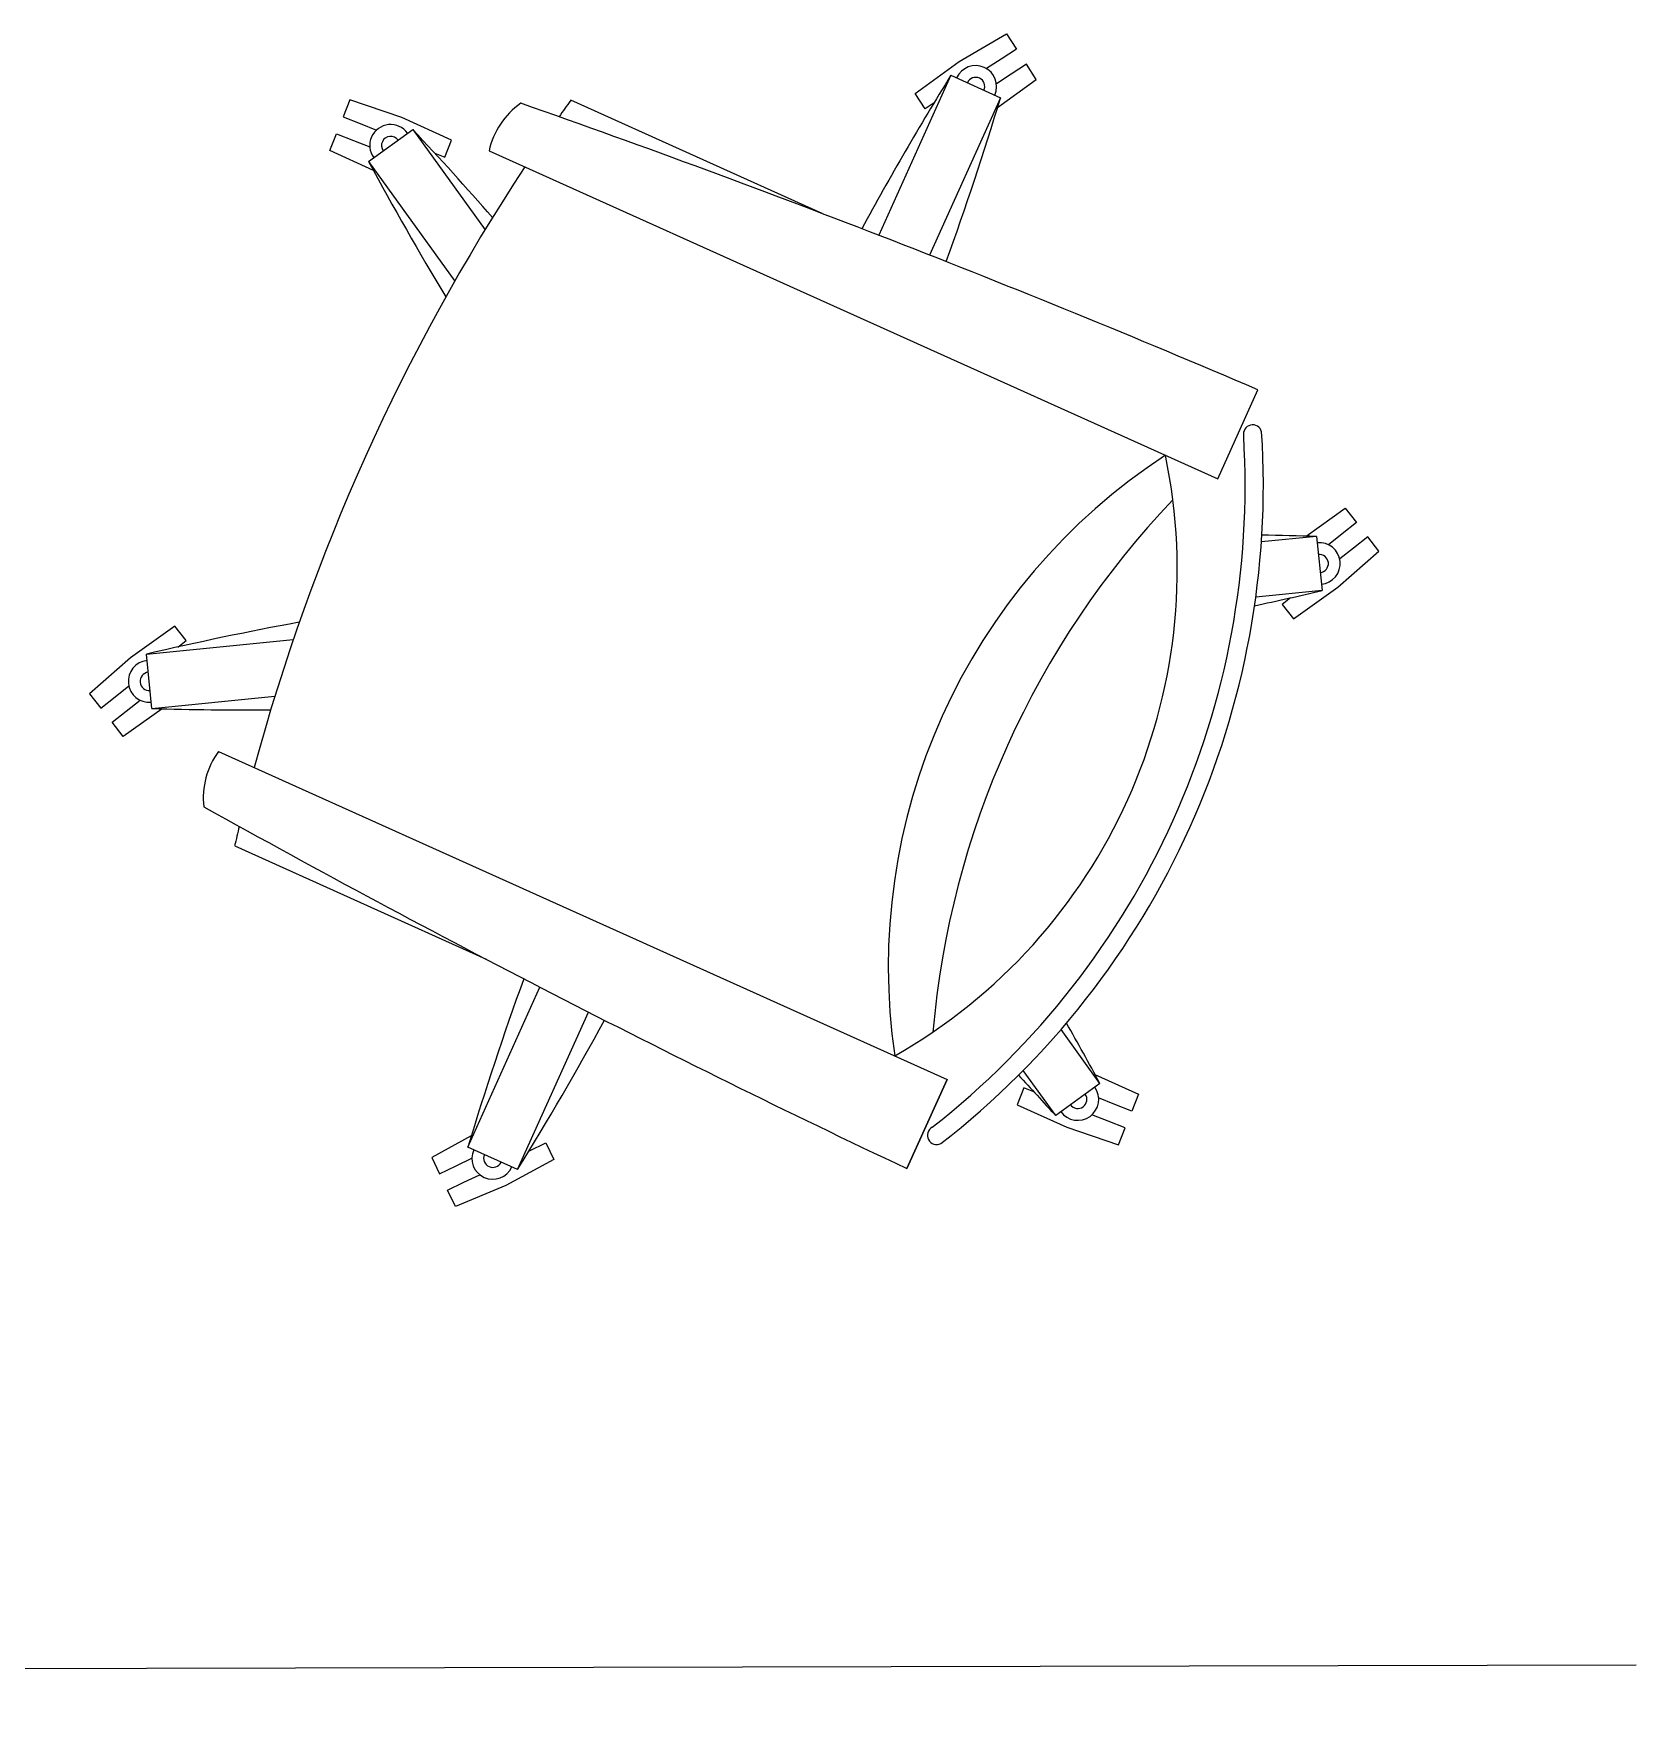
# Model space of a CAD drawing. Header units: inches. Extents: x 164.3 to 247.9, y 15.6 to 56.7.
# Drawn here: x 221.254 to 221.98, y 41.43 to 42.198 of the extents above; entities that cross this region are included whole.
import ezdxf

# ---------------------------------------------------------------- set-up
doc = ezdxf.new("R2010")
doc.units = ezdxf.units.IN
doc.header["$MEASUREMENT"] = 0
doc.layers.get('0').update_dxf_attribs({"lineweight": 0})
doc.layers.add('WALL 1 100', color=250, linetype='Continuous', lineweight=9)

msp = doc.modelspace()

# ---------------------------------------------------------------- linework, layer by layer
at = {"color": 7, "linetype": 'ByBlock', "lineweight": -2}
for p, q in [((221.67361, 42.18564), (221.69498, 42.19812)), ((221.69498, 42.19812), (221.69948, 42.19122)), ((221.65358, 42.1711), (221.67361, 42.18564)), ((221.69258, 42.18672), (221.68592, 42.18237)), ((221.69948, 42.19122), (221.69258, 42.18672)), ((221.70399, 42.18432), (221.69709, 42.17982)), ((221.70849, 42.17742), (221.70399, 42.18432)), ((221.66977, 42.17934), (221.6371, 42.1068)), ((221.66977, 42.17934), (221.6923, 42.16918)), ((221.69709, 42.17982), (221.69043, 42.17547)), ((221.69093, 42.16468), (221.70849, 42.17742)), ((221.65808, 42.1642), (221.65358, 42.1711)), ((221.6923, 42.16918), (221.66015, 42.09781)), ((221.39747, 42.16815), (221.39443, 42.16049)), ((221.4209, 42.16018), (221.39747, 42.16815)), ((221.61144, 42.11667), (221.49748, 42.168)), ((221.66214, 42.16685), (221.65808, 42.1642)), ((221.39443, 42.16049), (221.40209, 42.15745)), ((221.40209, 42.15745), (221.40949, 42.15452)), ((221.40586, 42.14033), (221.42592, 42.15477)), ((221.44343, 42.14993), (221.4209, 42.16018)), ((221.42592, 42.15477), (221.45866, 42.1093)), ((221.38836, 42.14517), (221.3914, 42.15283)), ((221.3914, 42.15283), (221.39906, 42.14979)), ((221.39906, 42.14979), (221.40645, 42.14686)), ((221.44039, 42.14227), (221.44343, 42.14993)), ((221.4081, 42.13618), (221.38836, 42.14517)), ((221.40586, 42.14033), (221.44495, 42.08604)), ((221.43589, 42.14405), (221.44039, 42.14227)), ((221.46052, 42.14509), (221.79069, 41.99638)), ((221.79069, 41.99638), (221.80888, 42.03677)), ((221.83079, 41.97043), (221.84845, 41.98303)), ((221.84845, 41.98303), (221.85356, 41.97657)), ((221.8355, 41.97029), (221.8105, 41.96778)), ((221.8355, 41.97029), (221.83798, 41.9457)), ((221.8471, 41.97146), (221.84086, 41.96652)), ((221.85356, 41.97657), (221.8471, 41.97146)), ((221.85867, 41.97011), (221.85222, 41.965)), ((221.86379, 41.96365), (221.85867, 41.97011)), ((221.84517, 41.94734), (221.86379, 41.96365)), ((221.85222, 41.965), (221.84598, 41.96006)), ((221.82503, 41.93296), (221.84517, 41.94734)), ((221.83798, 41.9457), (221.80795, 41.94267)), ((221.82371, 41.94243), (221.81992, 41.93942)), ((221.81992, 41.93942), (221.82503, 41.93296)), ((221.31816, 41.92961), (221.29802, 41.91523)), ((221.30522, 41.91687), (221.37178, 41.92358)), ((221.32328, 41.92315), (221.31816, 41.92961)), ((221.31948, 41.92014), (221.32328, 41.92315)), ((221.30769, 41.89228), (221.30522, 41.91687)), ((221.29802, 41.91523), (221.2794, 41.89892)), ((221.29098, 41.89758), (221.29721, 41.90251)), ((221.2794, 41.89892), (221.28452, 41.89246)), ((221.28452, 41.89246), (221.29098, 41.89758)), ((221.29609, 41.89112), (221.30233, 41.89605)), ((221.30769, 41.89228), (221.36344, 41.89789)), ((221.28963, 41.886), (221.29609, 41.89112)), ((221.29475, 41.87954), (221.28963, 41.886)), ((221.3124, 41.89215), (221.29475, 41.87954)), ((221.33787, 41.87278), (221.66804, 41.72407)), ((221.34521, 41.82993), (221.45917, 41.7786)), ((221.45089, 41.69339), (221.48356, 41.76592)), ((221.47343, 41.68324), (221.50558, 41.75461)), ((221.73733, 41.72224), (221.71969, 41.74674)), ((221.66804, 41.72407), (221.64984, 41.68368)), ((221.64984, 41.68368), (221.66804, 41.72407)), ((221.71727, 41.7078), (221.70259, 41.72819)), ((221.73509, 41.72639), (221.75483, 41.7174)), ((221.7028, 41.7203), (221.69977, 41.71264)), ((221.7073, 41.71852), (221.7028, 41.7203)), ((221.73733, 41.72224), (221.71727, 41.7078)), ((221.75483, 41.7174), (221.7518, 41.70974)), ((221.69977, 41.71264), (221.72229, 41.70239)), ((221.74414, 41.71278), (221.73674, 41.71571)), ((221.7518, 41.70974), (221.74414, 41.71278)), ((221.72229, 41.70239), (221.74572, 41.69442)), ((221.7411, 41.70512), (221.73371, 41.70805)), ((221.74876, 41.70208), (221.7411, 41.70512)), ((221.74572, 41.69442), (221.74876, 41.70208)), ((221.45244, 41.69848), (221.43452, 41.68876)), ((221.47343, 41.68324), (221.45089, 41.69339)), ((221.4788, 41.69173), (221.48623, 41.69529)), ((221.48623, 41.69529), (221.48979, 41.68786)), ((221.43452, 41.68876), (221.43809, 41.68133)), ((221.44552, 41.68489), (221.45269, 41.68834)), ((221.48979, 41.68786), (221.46804, 41.67606)), ((221.47856, 41.69161), (221.4788, 41.69173)), ((221.43809, 41.68133), (221.44552, 41.68489)), ((221.44165, 41.6739), (221.44908, 41.67747)), ((221.44908, 41.67747), (221.45625, 41.68091)), ((221.44522, 41.66647), (221.44165, 41.6739)), ((221.46804, 41.67606), (221.44522, 41.66647))]:
    msp.add_line(p, q, dxfattribs=at)
for centre, radius, start, end in [((222.92545, 41.40396), 1.47579, 148.30486, 151.42759), ((221.68103, 42.17426), 0.00947, 335.75264, 155.75264), ((221.68103, 42.17426), 0.00412, 335.75264, 155.75264), ((220.2795, 42.59573), 1.47579, 340.15963, 343.20042), ((221.49495, 42.13772), 0.03521, 124.74821, 167.91437), ((219.71184, 37.13824), 5.32853, 66.82442, 70.67855), ((222.26163, 41.62049), 0.94005, 144.37858, 144.93532), ((221.41589, 42.14755), 0.00947, 35.75264, 215.75264), ((220.35012, 41.14451), 1.47579, 41.10957, 43.20042), ((221.41589, 42.14755), 0.00412, 35.75264, 215.75264), ((222.7052, 42.84009), 1.47579, 208.30486, 211.05229), ((222.26163, 41.62049), 0.94005, 146.6124, 164.89287), ((221.43358, 41.99345), 0.36956, 308.04544, 3.45984), ((221.43358, 41.99345), 0.3778, 307.82127, 3.68401), ((221.80654, 42.01668), 0.00418, 14.44172, 192.82553), ((221.91845, 41.77506), 0.27703, 123.13483, 188.37045), ((221.51835, 41.95527), 0.254, 299.74382, 11.76146), ((222.05947, 41.71154), 0.39927, 136.39152, 175.11376), ((221.79184, 40.49515), 1.47579, 88.30486, 89.26801), ((221.83674, 41.958), 0.00947, 275.75264, 95.75264), ((221.83674, 41.958), 0.00412, 275.75264, 95.75264), ((221.50097, 43.3825), 1.47579, 281.98451, 283.20042), ((221.64222, 40.48008), 1.47579, 100.45298, 103.20042), ((221.30645, 41.90458), 0.00947, 95.75264, 275.75264), ((221.30645, 41.90458), 0.00412, 95.75264, 275.75264), ((221.35135, 43.36742), 1.47579, 268.30486, 270.39571), ((221.3662, 41.85189), 0.03521, 143.59091, 186.75707), ((223.92864, 46.50034), 5.32853, 240.82673, 244.68086), ((222.26163, 41.62049), 0.94005, 166.56996, 167.1267), ((222.8637, 41.26685), 1.47579, 160.07769, 163.20042), ((220.21774, 42.45862), 1.47579, 328.30486, 331.34565), ((220.43799, 41.02248), 1.47579, 28.30486, 29.52077), ((222.79307, 42.71806), 1.47579, 222.23727, 223.20042), ((221.7273, 41.71502), 0.00947, 215.75264, 35.75264), ((221.7273, 41.71502), 0.00412, 215.75264, 35.75264), ((221.66334, 41.69874), 0.00418, 118.67975, 297.06356), ((221.46216, 41.68831), 0.00947, 155.75264, 335.75264), ((221.46216, 41.68831), 0.00412, 155.75264, 335.75264)]:
    msp.add_arc(centre, radius, start, end, dxfattribs=at)
at = {"layer": 'WALL 1 100', "color": 0}
msp.add_lwpolyline([(209.41862, 41.43044), (221.98032, 41.45866)], dxfattribs=at)

doc.saveas('drawing.dxf')
